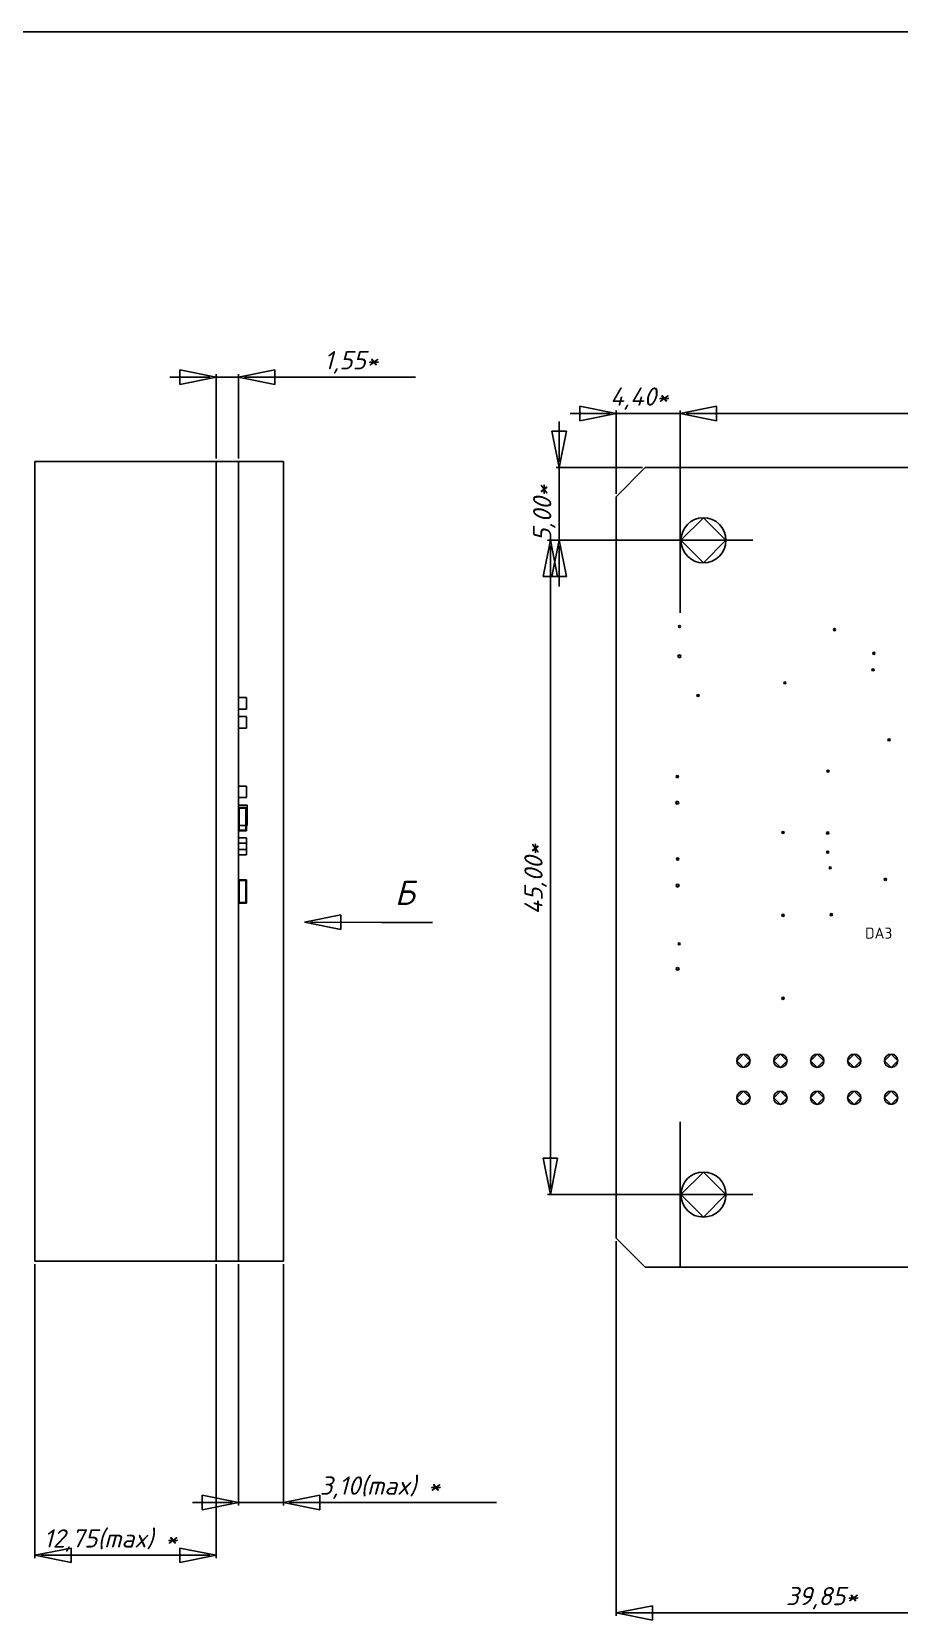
# Model space of a CAD drawing. Header units: inches. Extents: x 5 to 589, y -420 to -5.
# Drawn here: x 274.9 to 394.3, y -223.5 to -5 of the extents above; entities that cross this region are included whole.
import ezdxf

# ---------------------------------------------------------------- set-up
doc = ezdxf.new("R2010")
doc.units = ezdxf.units.IN
doc.header["$MEASUREMENT"] = 0
doc.styles.add('ISOCPEUR0', font='isocpeur.ttf', dxfattribs={"height": 2.87999})
doc.styles.add('ISOCPEUR1', font='isocpeui.ttf', dxfattribs={"height": 4.7625})

msp = doc.modelspace()

# ---------------------------------------------------------------- linework, layer by layer
at = {"color": 18, "true_color": 0x000000}
for p, q in [((5, -5), (589, -5)), ((589, -5), (20, -5)), ((300.28, -52.5), (295.28, -51.5)), ((295.28, -51.5), (295.28, -53.5)), ((300.28, -63.7), (300.28, -52.1)), ((300.28, -52.1), (300.28, -63.7)), ((308.38, -51.5), (303.38, -52.5)), ((303.38, -63.7), (303.38, -52.1)), ((303.38, -52.1), (303.38, -63.7)), ((308.38, -53.5), (308.38, -51.5)), ((293.93, -52.5), (299.47, -52.5)), ((295.28, -53.5), (300.28, -52.5)), ((300.28, -52.5), (303.38, -52.5)), ((303.38, -52.5), (308.38, -53.5)), ((309.73, -52.5), (304.18, -52.5)), ((327.76, -52.5), (308.38, -52.5)), ((355.37, -57.5), (350.37, -56.5)), ((350.37, -56.5), (350.37, -58.5)), ((369.17, -56.5), (364.17, -57.5)), ((369.17, -56.5), (364.17, -57.5)), ((369.17, -58.5), (369.17, -56.5)), ((369.17, -58.5), (369.17, -56.5)), ((347.5, -58.6), (347.5, -64.14)), ((349.02, -57.5), (354.56, -57.5)), ((350.37, -58.5), (355.37, -57.5)), ((355.37, -68.55), (355.37, -57.1)), ((355.37, -57.1), (355.37, -68.55)), ((364.17, -57.5), (355.37, -57.5)), ((364.17, -74.55), (364.17, -57.1)), ((364.17, -57.1), (364.17, -74.55)), ((364.17, -74.55), (364.17, -57.1)), ((364.17, -57.1), (364.17, -74.55)), ((364.17, -57.5), (369.17, -58.5)), ((364.17, -57.5), (369.17, -58.5)), ((440, -57.5), (364.98, -57.5)), ((370.52, -57.5), (364.98, -57.5)), ((348.5, -59.95), (346.5, -59.95)), ((346.5, -59.95), (347.5, -64.95)), ((347.5, -64.95), (348.5, -59.95)), ((309.56, -64.1), (275.35, -64.1)), ((275.35, -64.1), (275.35, -174.1)), ((303.38, -64.1), (300.28, -64.1)), ((300.28, -64.1), (300.28, -174.1)), ((303.38, -174.1), (303.38, -64.1)), ((309.56, -174.1), (309.56, -64.1)), ((358.97, -64.95), (347.1, -64.95)), ((347.1, -64.95), (358.97, -64.95)), ((347.5, -74.95), (347.5, -64.95)), ((359.37, -64.95), (355.37, -68.95)), ((511.37, -64.95), (359.37, -64.95)), ((355.37, -68.95), (355.37, -170.95)), ((364.27, -74.95), (367.37, -71.85)), ((367.37, -71.85), (370.47, -74.95)), ((346.3, -74.95), (345.3, -79.95)), ((363.77, -74.95), (345.9, -74.95)), ((345.9, -74.95), (363.77, -74.95)), ((347.3, -79.95), (346.3, -74.95)), ((346.3, -120), (346.3, -75.76)), ((347.5, -74.95), (346.5, -79.95)), ((363.77, -74.95), (347.1, -74.95)), ((347.1, -74.95), (363.77, -74.95)), ((348.5, -79.95), (347.5, -74.95)), ((347.5, -81.3), (347.5, -75.76)), ((367.37, -78.05), (364.27, -74.95)), ((370.47, -74.95), (367.37, -78.05)), ((345.3, -79.95), (347.3, -79.95)), ((346.5, -79.95), (348.5, -79.95)), ((363.92, -86.8), (364.07, -86.65)), ((364.07, -86.95), (363.92, -86.8)), ((364.07, -86.65), (364.22, -86.8)), ((364.22, -86.8), (364.07, -86.95)), ((385.27, -87.25), (385.42, -87.1)), ((385.42, -87.4), (385.27, -87.25)), ((385.42, -87.1), (385.57, -87.25)), ((385.57, -87.25), (385.42, -87.4)), ((363.87, -90.9), (364.07, -90.7)), ((364.07, -91.1), (363.87, -90.9)), ((364.07, -90.7), (364.27, -90.9)), ((364.27, -90.9), (364.07, -91.1)), ((390.67, -90.5), (390.82, -90.35)), ((390.82, -90.65), (390.67, -90.5)), ((390.82, -90.35), (390.97, -90.5)), ((390.97, -90.5), (390.82, -90.65)), ((390.55, -92.77), (390.7, -92.62)), ((390.7, -92.92), (390.55, -92.77)), ((390.7, -92.62), (390.85, -92.77)), ((390.85, -92.77), (390.7, -92.92)), ((378.42, -94.55), (378.57, -94.4)), ((378.57, -94.7), (378.42, -94.55)), ((378.57, -94.4), (378.72, -94.55)), ((378.72, -94.55), (378.57, -94.7)), ((304.48, -96.59), (303.38, -96.59)), ((303.38, -96.59), (303.38, -98.19)), ((304.48, -96.59), (303.38, -96.59)), ((303.38, -98.19), (303.38, -96.59)), ((303.38, -98.19), (304.48, -98.19)), ((304.48, -98.19), (303.38, -98.19)), ((304.48, -98.19), (304.48, -96.59)), ((304.48, -98.19), (304.48, -96.59)), ((366.47, -96.3), (366.62, -96.15)), ((366.62, -96.45), (366.47, -96.3)), ((366.62, -96.15), (366.77, -96.3)), ((366.77, -96.3), (366.62, -96.45)), ((304.48, -99.2), (303.38, -99.2)), ((303.38, -99.2), (303.38, -100.8)), ((304.48, -99.2), (303.38, -99.2)), ((303.38, -100.8), (303.38, -99.2)), ((304.48, -100.8), (304.48, -99.2)), ((304.48, -100.8), (304.48, -99.2)), ((303.38, -100.8), (304.48, -100.8)), ((304.48, -100.8), (303.38, -100.8)), ((392.76, -102.4), (392.91, -102.25)), ((392.91, -102.55), (392.76, -102.4)), ((392.91, -102.25), (393.06, -102.4)), ((393.06, -102.4), (392.91, -102.55)), ((384.37, -106.7), (384.52, -106.55)), ((384.52, -106.85), (384.37, -106.7)), ((384.52, -106.55), (384.67, -106.7)), ((384.67, -106.7), (384.52, -106.85)), ((304.48, -108.75), (303.38, -108.75)), ((303.38, -108.75), (303.38, -110.35)), ((304.48, -108.75), (303.38, -108.75)), ((303.38, -110.35), (303.38, -108.75)), ((304.48, -110.35), (304.48, -108.75)), ((304.48, -110.35), (304.48, -108.75)), ((363.62, -107.45), (363.77, -107.3)), ((363.77, -107.6), (363.62, -107.45)), ((363.77, -107.3), (363.92, -107.45)), ((363.92, -107.45), (363.77, -107.6)), ((303.38, -110.35), (304.48, -110.35)), ((304.48, -110.35), (303.38, -110.35)), ((304.58, -111.4), (303.38, -111.4)), ((303.38, -111.4), (303.38, -114.2)), ((303.38, -114.2), (303.38, -111.4)), ((303.38, -111.4), (304.58, -111.4)), ((304.58, -114.2), (304.58, -111.4)), ((304.58, -114.2), (304.58, -111.4)), ((363.57, -111.05), (363.77, -110.85)), ((363.77, -111.25), (363.57, -111.05)), ((363.77, -110.85), (363.97, -111.05)), ((363.97, -111.05), (363.77, -111.25)), ((304.48, -111.72), (303.38, -111.72)), ((303.38, -111.72), (303.38, -112.22)), ((303.38, -111.72), (304.48, -111.72)), ((303.38, -112.22), (303.38, -111.72)), ((303.38, -112.22), (303.46, -112.22)), ((303.38, -112.22), (303.46, -112.22)), ((303.46, -111.8), (304.4, -111.8)), ((303.46, -114.84), (303.46, -111.8)), ((303.46, -111.8), (304.4, -111.8)), ((303.46, -112.22), (303.46, -111.8)), ((303.46, -112.22), (303.46, -114.42)), ((304.4, -114.84), (304.4, -111.8)), ((304.4, -112.02), (304.4, -111.8)), ((304.4, -112.02), (304.48, -112.02)), ((304.4, -112.22), (304.48, -112.22)), ((304.4, -114.42), (304.4, -112.22)), ((304.48, -112.02), (304.48, -111.72)), ((304.48, -112.02), (304.48, -111.72)), ((304.48, -112.22), (304.48, -112.02)), ((304.48, -112.22), (304.48, -112.02)), ((304.48, -114.42), (304.48, -112.22)), ((304.48, -114.42), (304.48, -112.22)), ((303.38, -114.2), (304.58, -114.2)), ((303.38, -114.2), (304.58, -114.2)), ((303.46, -114.42), (303.38, -114.42)), ((303.38, -114.42), (303.38, -114.92)), ((303.38, -114.92), (303.38, -114.42)), ((303.38, -114.42), (303.46, -114.42)), ((303.38, -114.92), (304.48, -114.92)), ((303.38, -114.92), (304.48, -114.92)), ((303.46, -114.84), (303.46, -114.42)), ((303.46, -114.84), (304.4, -114.84)), ((303.46, -114.84), (304.4, -114.84)), ((304.4, -114.42), (304.48, -114.42)), ((304.4, -114.84), (304.4, -114.62)), ((304.4, -114.62), (304.48, -114.62)), ((304.48, -114.62), (304.48, -114.42)), ((304.48, -114.62), (304.48, -114.42)), ((304.48, -114.92), (304.48, -114.62)), ((304.48, -114.92), (304.48, -114.62)), ((378.17, -115.15), (378.32, -115)), ((378.32, -115.3), (378.17, -115.15)), ((378.32, -115), (378.47, -115.15)), ((378.47, -115.15), (378.32, -115.3)), ((384.32, -115.21), (384.47, -115.06)), ((384.47, -115.36), (384.32, -115.21)), ((384.47, -115.06), (384.62, -115.21)), ((384.62, -115.21), (384.47, -115.36)), ((304.48, -115.9), (303.38, -115.9)), ((303.38, -115.9), (303.38, -117.5)), ((304.48, -115.9), (303.38, -115.9)), ((303.38, -117.5), (303.38, -115.9)), ((304.48, -116.6), (303.38, -116.6)), ((303.38, -116.6), (303.38, -118.2)), ((303.38, -118.2), (303.38, -116.6)), ((303.38, -116.6), (304.48, -116.6)), ((303.38, -117.5), (304.48, -117.5)), ((304.48, -117.5), (303.38, -117.5)), ((304.48, -117.5), (304.48, -115.9)), ((304.48, -117.5), (304.48, -115.9)), ((304.48, -118.2), (304.48, -116.6)), ((304.48, -118.2), (304.48, -116.6)), ((384.32, -117.85), (384.47, -117.7)), ((384.47, -118), (384.32, -117.85)), ((384.47, -117.7), (384.62, -117.85)), ((384.62, -117.85), (384.47, -118)), ((303.38, -118.2), (304.48, -118.2)), ((303.38, -118.2), (304.48, -118.2)), ((346.3, -120), (346.3, -164.14)), ((363.67, -118.8), (363.82, -118.65)), ((363.82, -118.95), (363.67, -118.8)), ((363.82, -118.65), (363.97, -118.8)), ((363.97, -118.8), (363.82, -118.95)), ((384.67, -120), (384.82, -119.85)), ((384.82, -120.15), (384.67, -120)), ((384.82, -119.85), (384.97, -120)), ((384.97, -120), (384.82, -120.15)), ((304.48, -121.67), (303.38, -121.67)), ((303.38, -121.67), (303.38, -122.17)), ((303.38, -121.67), (304.48, -121.67)), ((303.38, -122.17), (303.38, -121.67)), ((303.38, -122.17), (303.46, -122.17)), ((303.38, -122.17), (303.46, -122.17)), ((303.46, -121.75), (304.4, -121.75)), ((303.46, -124.79), (303.46, -121.75)), ((303.46, -121.75), (304.4, -121.75)), ((303.46, -122.17), (303.46, -121.75)), ((303.46, -122.17), (303.46, -124.37)), ((304.4, -124.79), (304.4, -121.75)), ((304.4, -121.97), (304.4, -121.75)), ((304.4, -121.97), (304.48, -121.97)), ((304.4, -122.17), (304.48, -122.17)), ((304.4, -124.37), (304.4, -122.17)), ((304.48, -121.97), (304.48, -121.67)), ((304.48, -121.97), (304.48, -121.67)), ((304.48, -122.17), (304.48, -121.97)), ((304.48, -122.17), (304.48, -121.97)), ((304.48, -124.37), (304.48, -122.17)), ((304.48, -124.37), (304.48, -122.17)), ((363.62, -122.45), (363.82, -122.25)), ((363.82, -122.25), (364.02, -122.45)), ((392.27, -121.6), (392.42, -121.45)), ((392.42, -121.75), (392.27, -121.6)), ((392.42, -121.45), (392.57, -121.6)), ((392.57, -121.6), (392.42, -121.75)), ((303.46, -124.37), (303.38, -124.37)), ((303.38, -124.37), (303.38, -124.87)), ((303.38, -124.87), (303.38, -124.37)), ((303.38, -124.37), (303.46, -124.37)), ((303.46, -124.79), (303.46, -124.37)), ((304.4, -124.37), (304.48, -124.37)), ((304.48, -124.57), (304.48, -124.37)), ((304.48, -124.57), (304.48, -124.37)), ((363.82, -122.65), (363.62, -122.45)), ((364.02, -122.45), (363.82, -122.65)), ((303.38, -124.87), (304.48, -124.87)), ((303.38, -124.87), (304.48, -124.87)), ((303.46, -124.79), (304.4, -124.79)), ((303.46, -124.79), (304.4, -124.79)), ((304.4, -124.79), (304.4, -124.57)), ((304.4, -124.57), (304.48, -124.57)), ((304.48, -124.87), (304.48, -124.57)), ((304.48, -124.87), (304.48, -124.57)), ((317.48, -126.49), (312.47, -127.46)), ((317.47, -128.49), (317.48, -126.49)), ((378.17, -126.55), (378.32, -126.4)), ((378.32, -126.7), (378.17, -126.55)), ((378.32, -126.4), (378.47, -126.55)), ((378.47, -126.55), (378.32, -126.7)), ((384.82, -126.45), (384.97, -126.3)), ((384.97, -126.6), (384.82, -126.45)), ((384.97, -126.3), (385.12, -126.45)), ((385.12, -126.45), (384.97, -126.6)), ((312.47, -127.46), (317.47, -128.49)), ((323.09, -127.52), (313.28, -127.46)), ((323.09, -127.52), (330.09, -127.52)), ((323.09, -127.52), (323.09, -127.52)), ((363.88, -130.45), (364.03, -130.3)), ((364.03, -130.6), (363.88, -130.45)), ((364.03, -130.3), (364.18, -130.45)), ((364.18, -130.45), (364.03, -130.6)), ((363.62, -133.9), (363.82, -133.7)), ((363.82, -134.1), (363.62, -133.9)), ((363.82, -133.7), (364.02, -133.9)), ((364.02, -133.9), (363.82, -134.1)), ((378.17, -137.95), (378.32, -137.8)), ((378.32, -138.1), (378.17, -137.95)), ((378.32, -137.8), (378.47, -137.95)), ((378.47, -137.95), (378.32, -138.1)), ((371.96, -146.55), (372.88, -145.63)), ((372.88, -145.63), (373.8, -146.55)), ((377.04, -146.55), (377.96, -145.63)), ((377.96, -145.63), (378.88, -146.55)), ((382.12, -146.55), (383.04, -145.63)), ((383.04, -145.63), (383.96, -146.55)), ((387.2, -146.55), (388.12, -145.63)), ((388.12, -145.63), (389.04, -146.55)), ((392.28, -146.55), (393.2, -145.63)), ((393.2, -145.63), (394.12, -146.55)), ((372.88, -147.47), (371.96, -146.55)), ((373.8, -146.55), (372.88, -147.47)), ((377.96, -147.47), (377.04, -146.55)), ((378.88, -146.55), (377.96, -147.47)), ((383.04, -147.47), (382.12, -146.55)), ((383.96, -146.55), (383.04, -147.47)), ((388.12, -147.47), (387.2, -146.55)), ((389.04, -146.55), (388.12, -147.47)), ((393.2, -147.47), (392.28, -146.55)), ((394.12, -146.55), (393.2, -147.47)), ((371.96, -151.63), (372.88, -150.71)), ((372.88, -150.71), (373.8, -151.63)), ((377.04, -151.63), (377.96, -150.71)), ((377.96, -150.71), (378.88, -151.63)), ((382.12, -151.63), (383.04, -150.71)), ((383.04, -150.71), (383.96, -151.63)), ((387.2, -151.63), (388.12, -150.71)), ((388.12, -150.71), (389.04, -151.63)), ((392.28, -151.63), (393.2, -150.71)), ((393.2, -150.71), (394.12, -151.63)), ((372.88, -152.55), (371.96, -151.63)), ((373.8, -151.63), (372.88, -152.55)), ((377.96, -152.55), (377.04, -151.63)), ((378.88, -151.63), (377.96, -152.55)), ((383.04, -152.55), (382.12, -151.63)), ((383.96, -151.63), (383.04, -152.55)), ((388.12, -152.55), (387.2, -151.63)), ((389.04, -151.63), (388.12, -152.55)), ((393.2, -152.55), (392.28, -151.63)), ((394.12, -151.63), (393.2, -152.55)), ((347.3, -159.95), (345.3, -159.95)), ((345.3, -159.95), (346.3, -164.95)), ((346.3, -164.95), (347.3, -159.95)), ((364.27, -164.95), (367.37, -161.85)), ((367.37, -161.85), (370.47, -164.95)), ((363.77, -164.95), (345.9, -164.95)), ((345.9, -164.95), (363.77, -164.95)), ((367.37, -168.05), (364.27, -164.95)), ((370.47, -164.95), (367.37, -168.05)), ((355.37, -170.95), (359.37, -174.95)), ((355.37, -171.35), (355.37, -222.9)), ((355.37, -222.9), (355.37, -171.35)), ((275.35, -174.1), (309.56, -174.1)), ((275.35, -174.5), (275.35, -214.97)), ((275.35, -214.97), (275.35, -174.5)), ((300.28, -174.1), (303.38, -174.1)), ((300.28, -174.5), (300.28, -214.97)), ((300.28, -214.97), (300.28, -174.5)), ((303.38, -174.5), (303.38, -207.7)), ((303.38, -207.7), (303.38, -174.5)), ((309.56, -174.5), (309.56, -207.7)), ((309.56, -207.7), (309.56, -174.5)), ((359.37, -174.95), (511.37, -174.95)), ((297.03, -207.3), (302.57, -207.3)), ((303.38, -207.3), (298.38, -206.3)), ((298.38, -206.3), (298.38, -208.3)), ((298.38, -208.3), (303.38, -207.3)), ((303.38, -207.3), (309.56, -207.3)), ((314.56, -206.3), (309.56, -207.3)), ((309.56, -207.3), (314.56, -208.3)), ((315.91, -207.3), (310.37, -207.3)), ((314.56, -208.3), (314.56, -206.3)), ((338.91, -207.3), (314.56, -207.3)), ((280.35, -213.57), (275.35, -214.57)), ((280.35, -215.57), (280.35, -213.57)), ((300.28, -214.57), (295.28, -213.57)), ((295.28, -213.57), (295.28, -215.57)), ((275.35, -214.57), (280.35, -215.57)), ((288.39, -214.57), (276.16, -214.57)), ((288.39, -214.57), (299.47, -214.57)), ((295.28, -215.57), (300.28, -214.57)), ((360.37, -221.5), (355.37, -222.5)), ((355.37, -222.5), (360.37, -223.5)), ((385, -222.5), (356.18, -222.5)), ((360.37, -223.5), (360.37, -221.5)), ((385, -222.5), (434.26, -222.5))]:
    msp.add_line(p, q, dxfattribs=at)
at = {"color": 7, "true_color": 0xffffff}
for p, q in [((589, -5), (20, -5)), ((309.56, -64.1), (275.35, -64.1)), ((275.35, -64.1), (275.35, -174.1)), ((309.56, -174.1), (309.56, -64.1)), ((364.17, -84.95), (364.17, -64.95)), ((354.17, -74.95), (374.17, -74.95)), ((364.17, -174.95), (364.17, -154.95)), ((354.17, -164.95), (374.17, -164.95)), ((275.35, -174.1), (309.56, -174.1))]:
    msp.add_line(p, q, dxfattribs=at)
at = {"color": 172, "true_color": 0x0000c0}
for p, q in [((364.17, -84.95), (364.17, -64.95)), ((354.17, -74.95), (374.17, -74.95)), ((364.17, -174.95), (364.17, -154.95)), ((354.17, -164.95), (374.17, -164.95))]:
    msp.add_line(p, q, dxfattribs=at)
at = {"color": 18, "true_color": 0x000000}
for centre, radius, start, end in [((367.37, -74.95), 3.1, 90, 180), ((367.37, -74.95), 3.1, 0, 90), ((367.37, -74.95), 3.1, 180, 270), ((367.37, -74.95), 3.1, 270, 0), ((364.07, -86.8), 0.15, 90, 180), ((364.07, -86.8), 0.15, 180, 270), ((364.07, -86.8), 0.15, 0, 90), ((364.07, -86.8), 0.15, 270, 0), ((385.42, -87.25), 0.15, 90, 180), ((385.42, -87.25), 0.15, 180, 270), ((385.42, -87.25), 0.15, 0, 90), ((385.42, -87.25), 0.15, 270, 0), ((364.07, -90.9), 0.2, 90, 180), ((364.07, -90.9), 0.2, 180, 270), ((364.07, -90.9), 0.2, 0, 90), ((364.07, -90.9), 0.2, 270, 0), ((390.82, -90.5), 0.15, 90, 180), ((390.82, -90.5), 0.15, 180, 270), ((390.82, -90.5), 0.15, 0, 90), ((390.82, -90.5), 0.15, 270, 0), ((390.7, -92.77), 0.15, 90, 180), ((390.7, -92.77), 0.15, 180, 270), ((390.7, -92.77), 0.15, 0, 90), ((390.7, -92.77), 0.15, 270, 0), ((378.57, -94.55), 0.15, 90, 180), ((378.57, -94.55), 0.15, 180, 270), ((378.57, -94.55), 0.15, 0, 90), ((378.57, -94.55), 0.15, 270, 0), ((366.62, -96.3), 0.15, 90, 180), ((366.62, -96.3), 0.15, 180, 270), ((366.62, -96.3), 0.15, 0, 90), ((366.62, -96.3), 0.15, 270, 0), ((392.91, -102.4), 0.15, 90, 180), ((392.91, -102.4), 0.15, 180, 270), ((392.91, -102.4), 0.15, 0, 90), ((392.91, -102.4), 0.15, 270, 0), ((384.52, -106.7), 0.15, 90, 180), ((384.52, -106.7), 0.15, 180, 270), ((384.52, -106.7), 0.15, 0, 90), ((384.52, -106.7), 0.15, 270, 0), ((363.77, -107.45), 0.15, 90, 180), ((363.77, -107.45), 0.15, 180, 270), ((363.77, -107.45), 0.15, 0, 90), ((363.77, -107.45), 0.15, 270, 0), ((363.77, -111.05), 0.2, 90, 180), ((363.77, -111.05), 0.2, 180, 270), ((363.77, -111.05), 0.2, 0, 90), ((363.77, -111.05), 0.2, 270, 0), ((378.32, -115.15), 0.15, 90, 180), ((378.32, -115.15), 0.15, 180, 270), ((378.32, -115.15), 0.15, 0, 90), ((378.32, -115.15), 0.15, 270, 0), ((384.47, -115.21), 0.15, 90, 180), ((384.47, -115.21), 0.15, 180, 270), ((384.47, -115.21), 0.15, 0, 90), ((384.47, -115.21), 0.15, 270, 0), ((384.47, -117.85), 0.15, 90, 180), ((384.47, -117.85), 0.15, 180, 270), ((384.47, -117.85), 0.15, 0, 90), ((384.47, -117.85), 0.15, 270, 0), ((363.82, -118.8), 0.15, 90, 180), ((363.82, -118.8), 0.15, 180, 270), ((363.82, -118.8), 0.15, 0, 90), ((363.82, -118.8), 0.15, 270, 0), ((384.82, -120), 0.15, 90, 180), ((384.82, -120), 0.15, 180, 270), ((384.82, -120), 0.15, 0, 90), ((384.82, -120), 0.15, 270, 0), ((363.82, -122.45), 0.2, 90, 180), ((363.82, -122.45), 0.2, 0, 90), ((392.42, -121.6), 0.15, 90, 180), ((392.42, -121.6), 0.15, 180, 270), ((392.42, -121.6), 0.15, 0, 90), ((392.42, -121.6), 0.15, 270, 0), ((363.82, -122.45), 0.2, 180, 270), ((363.82, -122.45), 0.2, 270, 0), ((378.32, -126.55), 0.15, 90, 180), ((378.32, -126.55), 0.15, 180, 270), ((378.32, -126.55), 0.15, 0, 90), ((378.32, -126.55), 0.15, 270, 0), ((384.97, -126.45), 0.15, 90, 180), ((384.97, -126.45), 0.15, 180, 270), ((384.97, -126.45), 0.15, 0, 90), ((384.97, -126.45), 0.15, 270, 0), ((364.03, -130.45), 0.15, 90, 180), ((364.03, -130.45), 0.15, 180, 270), ((364.03, -130.45), 0.15, 0, 90), ((364.03, -130.45), 0.15, 270, 0), ((363.82, -133.9), 0.2, 90, 180), ((363.82, -133.9), 0.2, 180, 270), ((363.82, -133.9), 0.2, 0, 90), ((363.82, -133.9), 0.2, 270, 0), ((378.32, -137.95), 0.15, 90, 180), ((378.32, -137.95), 0.15, 180, 270), ((378.32, -137.95), 0.15, 360, 90), ((378.32, -137.95), 0.15, 270, 0), ((372.88, -146.55), 0.92, 90, 180), ((372.88, -146.55), 0.92, 0, 90), ((377.96, -146.55), 0.92, 90, 180), ((377.96, -146.55), 0.92, 0, 90), ((383.04, -146.55), 0.92, 90, 180), ((383.04, -146.55), 0.92, 0, 90), ((388.12, -146.55), 0.92, 90, 180), ((388.12, -146.55), 0.92, 0, 90), ((393.2, -146.55), 0.92, 90, 180), ((393.2, -146.55), 0.92, 0, 90), ((372.88, -146.55), 0.92, 180, 270), ((372.88, -146.55), 0.92, 270, 0), ((377.96, -146.55), 0.92, 180, 270), ((377.96, -146.55), 0.92, 270, 0), ((383.04, -146.55), 0.92, 180, 270), ((383.04, -146.55), 0.92, 270, 0), ((388.12, -146.55), 0.92, 180, 270), ((388.12, -146.55), 0.92, 270, 0), ((393.2, -146.55), 0.92, 180, 270), ((393.2, -146.55), 0.92, 270, 0), ((372.88, -151.63), 0.92, 90, 180), ((372.88, -151.63), 0.92, 0, 90), ((377.96, -151.63), 0.92, 90, 180), ((377.96, -151.63), 0.92, 0, 90), ((383.04, -151.63), 0.92, 90, 180), ((383.04, -151.63), 0.92, 0, 90), ((388.12, -151.63), 0.92, 90, 180), ((388.12, -151.63), 0.92, 0, 90), ((393.2, -151.63), 0.92, 90, 180), ((393.2, -151.63), 0.92, 0, 90), ((372.88, -151.63), 0.92, 180, 270), ((372.88, -151.63), 0.92, 270, 0), ((377.96, -151.63), 0.92, 180, 270), ((377.96, -151.63), 0.92, 270, 0), ((383.04, -151.63), 0.92, 180, 270), ((383.04, -151.63), 0.92, 270, 0), ((388.12, -151.63), 0.92, 180, 270), ((388.12, -151.63), 0.92, 270, 0), ((393.2, -151.63), 0.92, 180, 270), ((393.2, -151.63), 0.92, 270, 0), ((367.37, -164.95), 3.1, 90, 180), ((367.37, -164.95), 3.1, 0, 90), ((367.37, -164.95), 3.1, 180, 270), ((367.37, -164.95), 3.1, 270, 0)]:
    msp.add_arc(centre, radius, start, end, dxfattribs=at)

# ---------------------------------------------------------------- texts
for s, height, style, p in [('1,55*', 2.507, 'ISOCPEUR1', (315.15, -51.43)), ('4,40*', 2.507, 'ISOCPEUR1', (354.52, -56.43)), ('Б', 3.34, 'ISOCPEUR1', (324.89, -125.1)), ('DA3', 1.516, 'ISOCPEUR0', (389.62, -129.74)), ('3,10(max) *', 2.5066, 'ISOCPEUR1', (314.55, -206.23)), ('12,75(max) *', 2.5066, 'ISOCPEUR1', (276.55, -213.5)), ('39,85*', 2.507, 'ISOCPEUR1', (378.72, -221.43))]:
    msp.add_text(s, height=height, dxfattribs=dict(at, style=style)).set_placement(p)
at = {"color": 18, "true_color": 0x000000, "style": 'ISOCPEUR1'}
for s, p in [('5,00*', (346.43, -75.16)), ('45,00*', (345.23, -126.44))]:
    msp.add_text(s, height=2.507, rotation=90, dxfattribs=at).set_placement(p)

doc.saveas('drawing.dxf')
